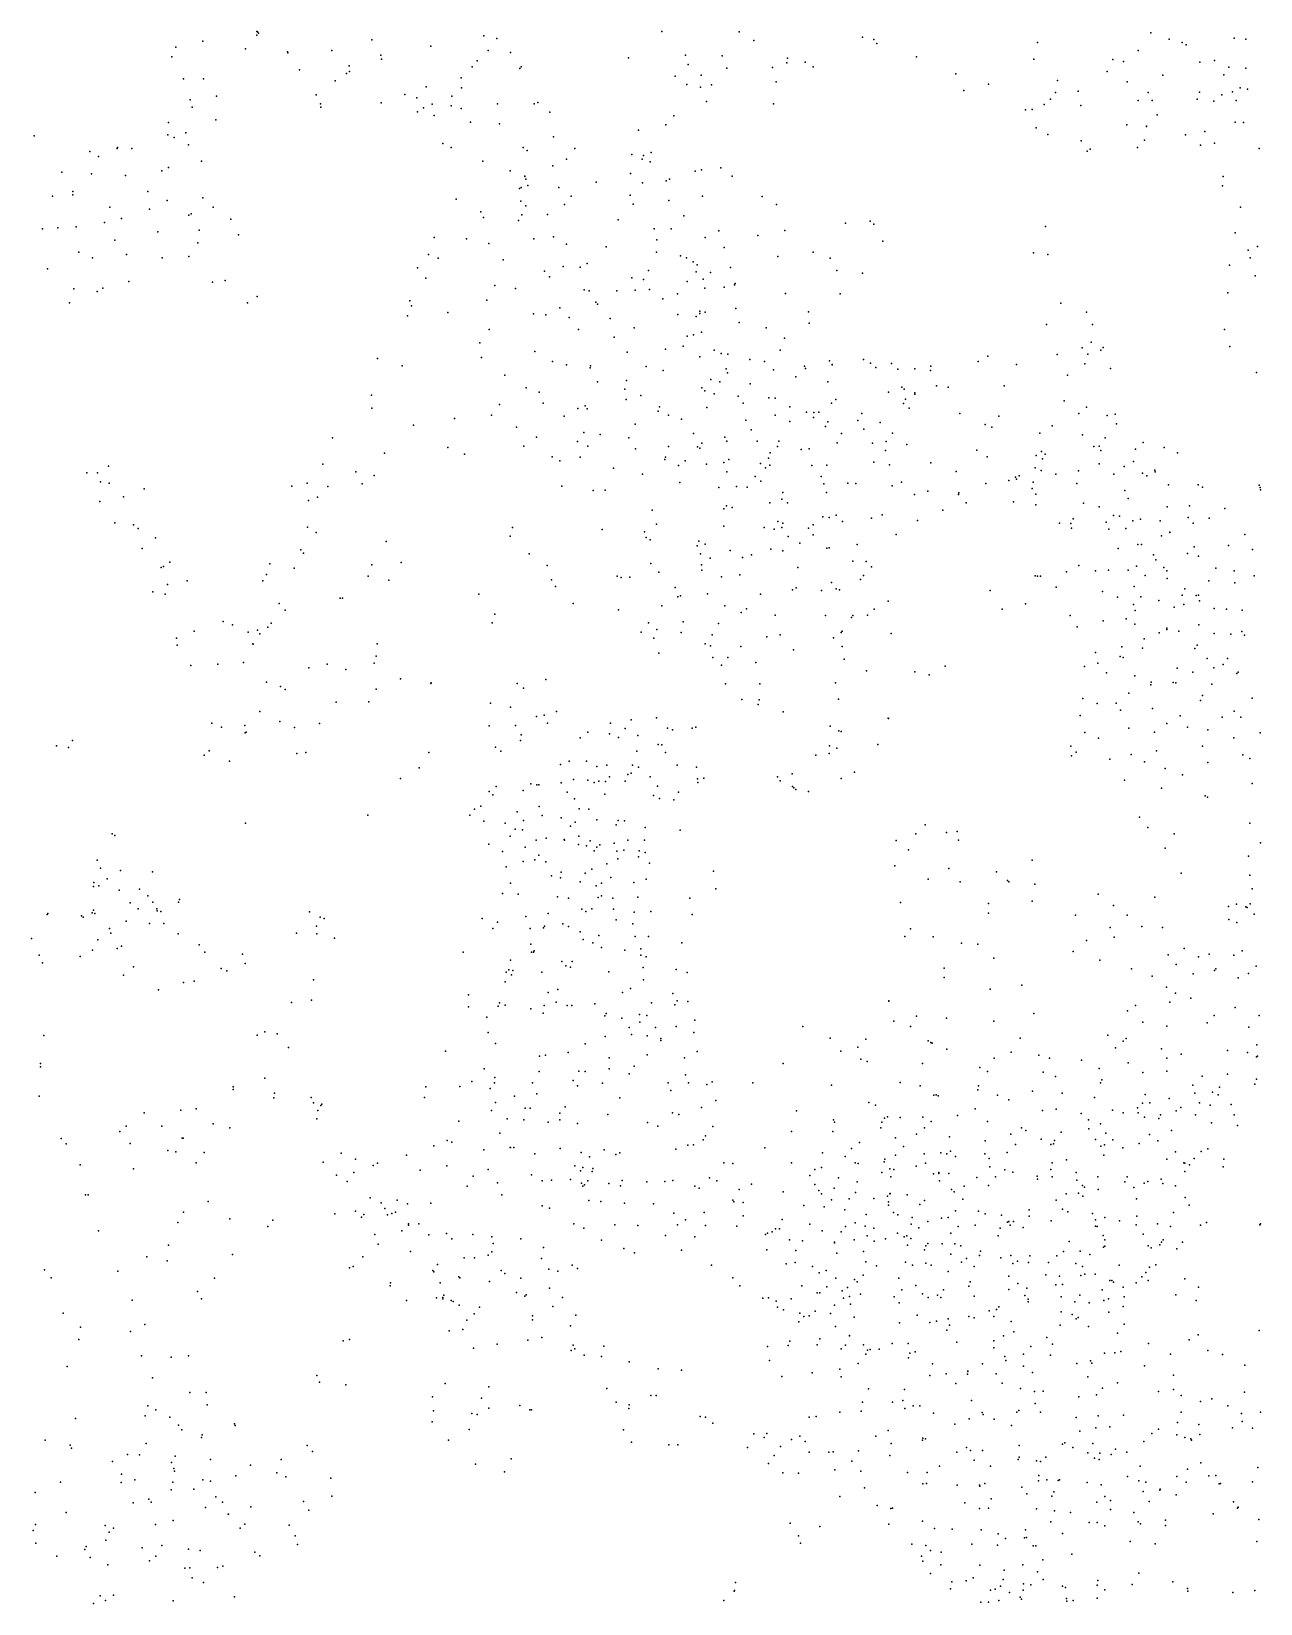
# Model space of a CAD drawing. Header units: millimetres. Extents: x -60275265 to 22802890, y -38578442 to 24337084.
# Drawn here: x -21491378 to -18736378, y -20926304 to -17403304 of the extents above; entities that cross this region are included whole.
import ezdxf

# ---------------------------------------------------------------- set-up
doc = ezdxf.new("R2010")
doc.units = ezdxf.units.MM
doc.header["$MEASUREMENT"] = 0
doc.layers.add('particles', color=7, linetype='Continuous', true_color=0x000000)

msp = doc.modelspace()

# ---------------------------------------------------------------- linework, layer by layer
at = {"layer": 'particles', "color": 93, "true_color": 0x67d435}
for p in [(-20986378, -17403304), (-20078378, -17403304), (-21167378, -17438304), (-21107378, -17425304), (-20986378, -17411304), (-20984378, -17404304), (-20982378, -17407304), (-20728378, -17422304), (-20596378, -17436304), (-20477378, -17413304), (-20448378, -17419304), (-19905378, -17404304), (-19872378, -17423304), (-19628378, -17416304), (-19603378, -17421304), (-19596378, -17430304), (-19236378, -17428304), (-19236378, -17428304), (-18982378, -17406304), (-18941378, -17420304), (-18912378, -17428304), (-18903378, -17433304), (-18795378, -17418304), (-18769378, -17420304), (-21176378, -17460304), (-21011378, -17442304), (-20917378, -17449304), (-20916378, -17451304), (-20818378, -17446304), (-20708378, -17456304), (-20706378, -17465304), (-20492378, -17469304), (-20467378, -17446304), (-20417378, -17450304), (-20153378, -17462304), (-20025378, -17456304), (-19943378, -17458304), (-19798378, -17473304), (-19796378, -17463304), (-19757378, -17472304), (-19507378, -17460304), (-19244378, -17465304), (-19067378, -17466304), (-19043378, -17470304), (-19010378, -17446304), (-18872378, -17472304), (-18839378, -17468304), (-21150378, -17509304), (-21105378, -17509304), (-20890378, -17489304), (-20785378, -17497304), (-20779378, -17480304), (-20778378, -17493304), (-20528378, -17507304), (-20503378, -17482304), (-20396378, -17486304), (-20393378, -17482304), (-20048378, -17503304), (-20019378, -17477304), (-19990378, -17501304), (-19932378, -17485304), (-19830378, -17484304), (-19739378, -17482304), (-19419378, -17498304), (-19080378, -17493304), (-18955378, -17501304), (-18818378, -17500304), (-18807378, -17483304), (-18769378, -17485304), (-20810378, -17514304), (-20654378, -17544304), (-20606378, -17527304), (-20527378, -17529304), (-20022378, -17522304), (-19991378, -17528304), (-19967378, -17523304), (-19822378, -17516304), (-19401378, -17535304), (-19346378, -17521304), (-19196378, -17540304), (-19191378, -17513304), (-19145378, -17537304), (-19035378, -17516304), (-18988378, -17540304), (-18873378, -17539304), (-18799378, -17538304), (-18782378, -17529304), (-18765378, -17532304), (-21135378, -17556304), (-21131378, -17573304), (-21076378, -17548304), (-20853378, -17545304), (-20843378, -17565304), (-20842378, -17573304), (-20707378, -17563304), (-20627378, -17552304), (-20612378, -17574304), (-20593378, -17566304), (-20550378, -17570304), (-20549378, -17548304), (-20528378, -17576304), (-20446378, -17565304), (-20364378, -17565304), (-20356378, -17562304), (-19978378, -17560304), (-19828378, -17565304), (-19263378, -17579304), (-19248378, -17578304), (-19221378, -17567304), (-19207378, -17555304), (-19139378, -17569304), (-19010378, -17558304), (-19010378, -17558304), (-18979378, -17558304), (-18878378, -17555304), (-18841378, -17559304), (-18823378, -17545304), (-18791378, -17558304), (-21184378, -17607304), (-21078378, -17601304), (-20626378, -17583304), (-20588378, -17591304), (-20507378, -17606304), (-20442378, -17610304), (-20329378, -17584304), (-20069378, -17612304), (-20051378, -17592304), (-19036378, -17612304), (-18968378, -17590304), (-18793378, -17606304), (-18774378, -17607304), (-21485378, -17637304), (-21185378, -17635304), (-21171378, -17641304), (-21145378, -17630304), (-20321378, -17639304), (-20130378, -17624304), (-19239378, -17619304), (-19213378, -17634304), (-19138378, -17648304), (-18996378, -17647304), (-18992378, -17615304), (-18992378, -17616304), (-18904378, -17635304), (-18861378, -17627304), (-21360378, -17672304), (-21341378, -17683304), (-21299378, -17665304), (-21298378, -17663304), (-21266378, -17665304), (-21139378, -17657304), (-20569378, -17654304), (-20550378, -17663304), (-20389378, -17663304), (-20380378, -17670304), (-20273378, -17665304), (-20145378, -17679304), (-20119378, -17681304), (-20102378, -17674304), (-19125378, -17671304), (-19118378, -17667304), (-19012378, -17663304), (-18871378, -17658304), (-18839378, -17653304), (-18739378, -17665304), (-21423378, -17718304), (-21199378, -17715304), (-21184378, -17708304), (-21110378, -17694304), (-20479378, -17694304), (-20418378, -17715304), (-20322378, -17704304), (-20292378, -17689304), (-20122378, -17689304), (-20104378, -17695304), (-20003378, -17716304), (-19989378, -17713304), (-19946378, -17709304), (-21356378, -17722304), (-21280378, -17726304), (-20397378, -17755304), (-20393378, -17753304), (-20385378, -17727304), (-20385378, -17728304), (-20383378, -17734304), (-20378378, -17748304), (-20309378, -17753304), (-20225378, -17741304), (-20148378, -17721304), (-20121378, -17742304), (-20068378, -17738304), (-20061378, -17734304), (-19920378, -17727304), (-18821378, -17749304), (-18820378, -17728304), (-21444378, -17772304), (-21398378, -17762304), (-21398378, -17769304), (-21230378, -17762304), (-21187378, -17782304), (-21107378, -17776304), (-20539378, -17779304), (-20394378, -17783304), (-20281378, -17772304), (-20149378, -17770304), (-20142378, -17790304), (-20062378, -17782304), (-19987378, -17772304), (-19853378, -17773304), (-21315378, -17797304), (-21289378, -17822304), (-21226378, -17801304), (-21138378, -17815304), (-21133378, -17812304), (-21084378, -17797304), (-21044378, -17824304), (-20484378, -17807304), (-20478378, -17820304), (-20392378, -17814304), (-20383378, -17794304), (-20334378, -17813304), (-20296378, -17791304), (-20176378, -17825304), (-20029378, -17816304), (-19821378, -17791304), (-18781378, -17797304), (-21466378, -17845304), (-21432378, -17843304), (-21391378, -17841304), (-21327378, -17831304), (-21208378, -17852304), (-21115378, -17848304), (-21027378, -17859304), (-20399378, -17827304), (-20095378, -17845304), (-20057378, -17845304), (-19950378, -17850304), (-19863378, -17860304), (-19802378, -17849304), (-19666378, -17833304), (-19611378, -17828304), (-19603378, -17835304), (-19218378, -17840304), (-18793378, -17854304), (-21304378, -17871304), (-21118378, -17877304), (-20588378, -17865304), (-20516378, -17868304), (-20466378, -17878304), (-20365378, -17868304), (-20321378, -17863304), (-20292378, -17880304), (-20203378, -17886304), (-20089378, -17870304), (-19981378, -17865304), (-19938378, -17887304), (-19583378, -17873304), (-18764378, -17893304), (-18743378, -17885304), (-21385378, -17898304), (-21354378, -17910304), (-21278378, -17903304), (-21198378, -17910304), (-21138378, -17907304), (-20601378, -17903304), (-20579378, -17911304), (-20434378, -17915304), (-20299378, -17930304), (-20261378, -17931304), (-20245378, -17923304), (-20090378, -17898304), (-20036378, -17906304), (-20023378, -17910304), (-20008378, -17919304), (-19999378, -17926304), (-19818378, -17907304), (-19739378, -17898304), (-19701378, -17911304), (-19245378, -17899304), (-19213378, -17903304), (-18806378, -17927304), (-18759378, -17910304), (-21455378, -17935304), (-21273378, -17963304), (-21085378, -17965304), (-21057378, -17961304), (-20626378, -17933304), (-20607378, -17956304), (-20341378, -17940304), (-20330378, -17953304), (-20145378, -17955304), (-20119378, -17959304), (-20108378, -17939304), (-20021378, -17963304), (-20001378, -17942304), (-19985378, -17958304), (-19969378, -17943304), (-19924378, -17932304), (-19686378, -17939304), (-19628378, -17945304), (-18748378, -17951304), (-21396378, -17980304), (-21344378, -17986304), (-21331378, -17978304), (-20985378, -17997304), (-20452378, -17972304), (-20406378, -17979304), (-20252378, -17982304), (-20241378, -17984304), (-20179378, -17984304), (-20138378, -17983304), (-20106378, -17981304), (-20076378, -18002304), (-20043378, -17991304), (-19982378, -17978304), (-19938378, -17976304), (-19915378, -17971304), (-19914378, -17968304), (-19801378, -17990304), (-19678378, -17991304), (-18809378, -17989304), (-21406378, -18011304), (-21007378, -18011304), (-20643378, -18007304), (-20639378, -18018304), (-20558378, -18033304), (-20470378, -18005304), (-20366378, -18036304), (-20307378, -18022304), (-20226378, -18010304), (-20222378, -18014304), (-20042378, -18037304), (-19993378, -18030304), (-19993378, -18035304), (-19981378, -18032304), (-19912378, -18024304), (-19749378, -18031304), (-19184378, -18012304), (-19126378, -18032304), (-20648378, -18040304), (-20465378, -18071304), (-20338378, -18038304), (-20286378, -18044304), (-20265378, -18071304), (-20194378, -18046304), (-20140378, -18067304), (-20001378, -18042304), (-19905378, -18055304), (-19844378, -18067304), (-19748378, -18057304), (-19216378, -18060304), (-19113378, -18060304), (-18817378, -18071304), (-20486378, -18101304), (-20185378, -18088304), (-20021378, -18086304), (-20007378, -18083304), (-19989378, -18077304), (-19803378, -18090304), (-19116378, -18099304), (-20715378, -18136304), (-20715378, -18136304), (-20482378, -18134304), (-20363378, -18120304), (-20323378, -18143304), (-20156378, -18122304), (-20070378, -18115304), (-20030378, -18108304), (-19993378, -18132304), (-19961378, -18117304), (-19945378, -18125304), (-19930378, -18126304), (-19881378, -18138304), (-19848378, -18143304), (-19813378, -18117304), (-19702378, -18141304), (-19626378, -18138304), (-19369378, -18143304), (-19347378, -18131304), (-19192378, -18127304), (-19136378, -18112304), (-19123378, -18126304), (-19094378, -18117304), (-19089378, -18111304), (-18805378, -18109304), (-20660378, -18152304), (-20430378, -18173304), (-20292378, -18150304), (-20239378, -18157304), (-20238378, -18152304), (-20113378, -18154304), (-20075378, -18163304), (-19934378, -18159304), (-19931378, -18168304), (-19828378, -18161304), (-19778378, -18177304), (-19758378, -18153304), (-19756378, -18158304), (-19696378, -18149304), (-19696378, -18150304), (-19610378, -18146304), (-19598378, -18156304), (-19563378, -18147304), (-19549378, -18160304), (-19511378, -18159304), (-19476378, -18163304), (-19475378, -18153304), (-19283378, -18149304), (-19169378, -18173304), (-19130378, -18148304), (-19072378, -18158304), (-18745378, -18167304), (-20382378, -18202304), (-20353378, -18211304), (-20222378, -18188304), (-20161378, -18205304), (-20157378, -18185304), (-19988378, -18202304), (-19982378, -18208304), (-19968378, -18183304), (-19948378, -18188304), (-19880378, -18193304), (-19706378, -18188304), (-19570378, -18211304), (-19540378, -18200304), (-19535378, -18205304), (-19511378, -18213304), (-19462378, -18197304), (-19436378, -18200304), (-19311378, -18197304), (-20729378, -18218304), (-20728378, -18247304), (-20442378, -18239304), (-20344378, -18236304), (-20266378, -18248304), (-20250378, -18242304), (-20158378, -18228304), (-20125378, -18219304), (-20083378, -18244304), (-19977378, -18246304), (-19961378, -18215304), (-19907378, -18220304), (-19896378, -18236304), (-19838378, -18224304), (-19824378, -18225304), (-19791378, -18244304), (-19698378, -18236304), (-19688378, -18228304), (-19536378, -18237304), (-19532378, -18227304), (-19532378, -18227304), (-19524378, -18247304), (-19511378, -18216304), (-19176378, -18231304), (-19126378, -18245304), (-20543378, -18270304), (-20460378, -18263304), (-20297378, -18265304), (-20245378, -18249304), (-20138378, -18283304), (-20086378, -18254304), (-20063378, -18263304), (-20034378, -18272304), (-19890378, -18274304), (-19824378, -18263304), (-19791378, -18277304), (-19754378, -18256304), (-19738378, -18268304), (-19737378, -18257304), (-19726378, -18256304), (-19706378, -18278304), (-19639378, -18275304), (-19630378, -18259304), (-19589378, -18279304), (-19410378, -18259304), (-19353378, -18284304), (-19323378, -18265304), (-19143378, -18259304), (-19080378, -18264304), (-19062378, -18261304), (-19059378, -18282304), (-20816378, -18314304), (-20635378, -18285304), (-20404378, -18290304), (-20359378, -18312304), (-20253378, -18302304), (-20216378, -18306304), (-20152378, -18314304), (-20007378, -18304304), (-19937378, -18312304), (-19878378, -18296304), (-19711378, -18288304), (-19675378, -18304304), (-19625378, -18294304), (-19561378, -18303304), (-19338378, -18290304), (-19231378, -18303304), (-19203378, -18287304), (-19135378, -18307304), (-19084378, -18314304), (-20700378, -18348304), (-20558378, -18335304), (-20520378, -18350304), (-20387378, -18332304), (-20267378, -18322304), (-20244378, -18332304), (-20137378, -18338304), (-20063378, -18333304), (-19998378, -18334304), (-19993378, -18337304), (-19993378, -18337304), (-19988378, -18326304), (-19932378, -18321304), (-19864378, -18321304), (-19835378, -18347304), (-19819378, -18333304), (-19816378, -18321304), (-19766378, -18340304), (-19748378, -18338304), (-19685378, -18325304), (-19606378, -18326304), (-19577378, -18342304), (-19575378, -18322304), (-19529378, -18329304), (-19372378, -18341304), (-19239378, -18353304), (-19227378, -18344304), (-19219378, -18350304), (-19110378, -18333304), (-19098378, -18332304), (-19094378, -18342304), (-19016378, -18339304), (-18999378, -18324304), (-18952378, -18335304), (-18922378, -18347304), (-21318378, -18377304), (-20838378, -18373304), (-20324378, -18356304), (-20307378, -18365304), (-20261378, -18357304), (-20186378, -18382304), (-20071378, -18362304), (-20070378, -18357304), (-20041378, -18376304), (-20026378, -18365304), (-19978378, -18373304), (-19939378, -18369304), (-19928378, -18362304), (-19857378, -18371304), (-19846378, -18381304), (-19839378, -18359304), (-19836378, -18375304), (-19742378, -18376304), (-19708378, -18375304), (-19603378, -18368304), (-19568378, -18374304), (-19475378, -18370304), (-19418378, -18389304), (-19349378, -18356304), (-19241378, -18381304), (-19228378, -18387304), (-19225378, -18361304), (-19144378, -18388304), (-19098378, -18372304), (-19042378, -18378304), (-19021378, -18367304), (-18973378, -18386304), (-21367378, -18392304), (-21343378, -18392304), (-21336378, -18412304), (-21317378, -18415304), (-20907378, -18422304), (-20873378, -18415304), (-20827378, -18423304), (-20764378, -18390304), (-20750378, -18417304), (-20723378, -18398304), (-20302378, -18422304), (-20121378, -18395304), (-20038378, -18414304), (-19932378, -18390304), (-19911378, -18423304), (-19887378, -18424304), (-19869378, -18400304), (-19856378, -18411304), (-19721378, -18400304), (-19715378, -18417304), (-19661378, -18415304), (-19643378, -18416304), (-19562378, -18421304), (-19541378, -18413304), (-19352378, -18416304), (-19300378, -18409304), (-19285378, -18402304), (-19283378, -18406304), (-19277378, -18399304), (-19246378, -18413304), (-19195378, -18395304), (-19148378, -18416304), (-19065378, -18395304), (-19001378, -18393304), (-18991378, -18399304), (-18972378, -18390304), (-18942378, -18419304), (-18876378, -18419304), (-18866378, -18424304), (-18739378, -18420304), (-21338378, -18456304), (-21285378, -18446304), (-21238378, -18428304), (-20870378, -18454304), (-20850378, -18447304), (-20232378, -18432304), (-20205378, -18431304), (-19950378, -18425304), (-19836378, -18459304), (-19809378, -18451304), (-19807378, -18436304), (-19796378, -18459304), (-19709378, -18436304), (-19512378, -18441304), (-19482378, -18433304), (-19413378, -18441304), (-19412378, -18437304), (-19396378, -18459304), (-19290378, -18457304), (-19248378, -18427304), (-19240378, -18440304), (-19133378, -18460304), (-19040378, -18432304), (-19033378, -18450304), (-18737378, -18425304), (-18736378, -18430304), (-20100378, -18476304), (-19939378, -18473304), (-19933378, -18466304), (-19920378, -18470304), (-19717378, -18491304), (-19703378, -18492304), (-19687378, -18487304), (-19608378, -18494304), (-19584378, -18486304), (-19448378, -18476304), (-19240378, -18464304), (-19156378, -18495304), (-19098378, -18468304), (-19066378, -18488304), (-19052378, -18489304), (-18945378, -18468304), (-18898378, -18492304), (-18895378, -18466304), (-18851378, -18494304), (-18816378, -18472304), (-21304378, -18504304), (-21262378, -18509304), (-21252378, -18517304), (-20872378, -18514304), (-20853378, -18526304), (-20413378, -18515304), (-20212378, -18519304), (-20117378, -18524304), (-20090378, -18507304), (-19939378, -18512304), (-19849378, -18515304), (-19826378, -18518304), (-19818378, -18501304), (-19809378, -18515304), (-19807378, -18505304), (-19749378, -18516304), (-19739378, -18509304), (-19673378, -18501304), (-19553378, -18530304), (-19505378, -18499304), (-19187378, -18505304), (-19161378, -18506304), (-19160378, -18516304), (-19082378, -18503304), (-19076378, -18518304), (-19038378, -18517304), (-19022378, -18500304), (-19005378, -18496304), (-18961378, -18500304), (-18939378, -18525304), (-18939378, -18526304), (-18887378, -18505304), (-18771378, -18530304), (-21243378, -18562304), (-21213378, -18538304), (-20887378, -18565304), (-20696378, -18546304), (-20418378, -18534304), (-20113378, -18537304), (-20104378, -18542304), (-19999378, -18556304), (-19995378, -18545304), (-19981378, -18552304), (-19834378, -18563304), (-19795378, -18535304), (-19769378, -18550304), (-19739378, -18531304), (-19708378, -18561304), (-19703378, -18560304), (-19640378, -18553304), (-19055378, -18562304), (-19011378, -18553304), (-19003378, -18553304), (-18958378, -18533304), (-18885378, -18558304), (-18808378, -18555304), (-18754378, -18564304), (-21181378, -18592304), (-20957378, -18596304), (-20881378, -18572304), (-20728378, -18598304), (-20662378, -18593304), (-20375378, -18574304), (-20335378, -18600304), (-20103378, -18595304), (-19991378, -18574304), (-19989378, -18598304), (-19970378, -18583304), (-19925378, -18566304), (-19897378, -18582304), (-19877378, -18576304), (-19807378, -18567304), (-19650378, -18590304), (-19620378, -18591304), (-19143378, -18600304), (-19014378, -18601304), (-18976378, -18576304), (-18971378, -18587304), (-18900378, -18573304), (-18875378, -18579304), (-21200378, -18604304), (-21195378, -18602304), (-21142378, -18634304), (-20972378, -18634304), (-20964378, -18620304), (-20902378, -18606304), (-20736378, -18624304), (-20690378, -18633304), (-20325378, -18632304), (-20178378, -18624304), (-20169378, -18627304), (-20150378, -18626304), (-20085378, -18615304), (-19988378, -18610304), (-19944378, -18625304), (-19903378, -18621304), (-19773378, -18604304), (-19633378, -18631304), (-19626378, -18622304), (-19608378, -18603304), (-19241378, -18623304), (-19236378, -18624304), (-19229378, -18624304), (-19171378, -18614304), (-19106378, -18612304), (-19077378, -18610304), (-19033378, -18610304), (-18995378, -18622304), (-18953378, -18604304), (-18946378, -18612304), (-18945378, -18629304), (-18852378, -18634304), (-18836378, -18606304), (-18795378, -18612304), (-18750378, -18623304), (-21219378, -18659304), (-21191378, -18664304), (-21186378, -18642304), (-20488378, -18664304), (-20316378, -18647304), (-20048378, -18649304), (-20042378, -18670304), (-20036378, -18668304), (-19976378, -18663304), (-19857378, -18664304), (-19785378, -18654304), (-19777378, -18650304), (-19720378, -18656304), (-19698378, -18638304), (-19687378, -18652304), (-19680378, -18654304), (-19342378, -18656304), (-19194378, -18648304), (-19090378, -18658304), (-19057378, -18671304), (-19019378, -18647304), (-19004378, -18670304), (-18912378, -18666304), (-18906378, -18652304), (-18880378, -18667304), (-18875378, -18666304), (-18794378, -18639304), (-20936378, -18685304), (-20922378, -18700304), (-20799378, -18673304), (-20794378, -18673304), (-20277378, -18685304), (-20175378, -18699304), (-20078378, -18690304), (-19937378, -18690304), (-19900378, -18705304), (-19888378, -18697304), (-19602378, -18698304), (-19571378, -18680304), (-19315378, -18698304), (-19263378, -18686304), (-19021378, -18687304), (-19017378, -18701304), (-18964378, -18678304), (-18930378, -18693304), (-18908378, -18687304), (-18873378, -18679304), (-18840378, -18696304), (-18812378, -18698304), (-18777378, -18700304), (-21061378, -18725304), (-21040378, -18733304), (-20961378, -18738304), (-20954378, -18729304), (-20458378, -18728304), (-20452378, -18709304), (-20108378, -18728304), (-20030378, -18726304), (-19951378, -18730304), (-19824378, -18711304), (-19711378, -18712304), (-19653378, -18716304), (-19650378, -18712304), (-19617378, -18711304), (-19163378, -18712304), (-19147378, -18737304), (-19089378, -18724304), (-19037378, -18719304), (-19018378, -18731304), (-18946378, -18740304), (-18874378, -18733304), (-21166378, -18763304), (-21126378, -18747304), (-21005378, -18749304), (-20995378, -18775304), (-20994378, -18776304), (-20984378, -18745304), (-20979378, -18753304), (-20716378, -18775304), (-20124378, -18749304), (-20096378, -18763304), (-20089378, -18743304), (-20035378, -18750304), (-19981378, -18775304), (-19965378, -18755304), (-19843378, -18760304), (-19813378, -18755304), (-19693378, -18762304), (-19676378, -18750304), (-19674378, -18747304), (-19564378, -18752304), (-18997378, -18764304), (-18963378, -18751304), (-18946378, -18743304), (-18919378, -18747304), (-18840378, -18752304), (-18803378, -18754304), (-18778378, -18748304), (-18772378, -18756304), (-21164378, -18778304), (-20718378, -18803304), (-20085378, -18796304), (-19969378, -18780304), (-19964378, -18806304), (-19930378, -18806304), (-19901378, -18781304), (-19783378, -18789304), (-19674378, -18781304), (-19669378, -18810304), (-19106378, -18795304), (-19051378, -18804304), (-19047378, -18782304), (-19044378, -18806304), (-19001378, -18785304), (-18883378, -18786304), (-18878378, -18778304), (-18856378, -18808304), (-18810378, -18808304), (-21134378, -18824304), (-21073378, -18821304), (-21016378, -18817304), (-20869378, -18829304), (-20828378, -18821304), (-20786378, -18833304), (-20723378, -18819304), (-19944378, -18823304), (-19867378, -18817304), (-19619378, -18836304), (-19511378, -18838304), (-19479378, -18845304), (-19443378, -18825304), (-19131378, -18826304), (-19101378, -18819304), (-19081378, -18840304), (-19018378, -18847304), (-18923378, -18830304), (-18888378, -18839304), (-18841378, -18829304), (-18820378, -18822304), (-18789378, -18842304), (-18786378, -18839304), (-20964378, -18861304), (-20933378, -18871304), (-20922378, -18878304), (-20718378, -18877304), (-20664378, -18854304), (-20596378, -18864304), (-20595378, -18863304), (-20402378, -18864304), (-20388378, -18875304), (-20338378, -18855304), (-19935378, -18865304), (-19858378, -18865304), (-19689378, -18863304), (-18982378, -18867304), (-18981378, -18861304), (-18932378, -18862304), (-18926378, -18863304), (-18845378, -18866304), (-20808378, -18906304), (-20735378, -18905304), (-20462378, -18908304), (-20417378, -18917304), (-19899378, -18900304), (-19862378, -18911304), (-19860378, -18901304), (-19682378, -18899304), (-19134378, -18898304), (-19102378, -18909304), (-19060378, -18908304), (-19031378, -18886304), (-18871378, -18902304), (-18866378, -18891304), (-18755378, -18897304), (-21087378, -18953304), (-20979378, -18927304), (-20934378, -18949304), (-20359378, -18938304), (-20342378, -18935304), (-20334378, -18953304), (-20314378, -18927304), (-20193378, -18953304), (-20147378, -18946304), (-20090378, -18941304), (-19806378, -18928304), (-19571378, -18942304), (-19570378, -18943304), (-19140378, -18936304), (-19050378, -18924304), (-18978378, -18920304), (-18916378, -18937304), (-18822378, -18940304), (-18795378, -18926304), (-18780378, -18940304), (-21065378, -18962304), (-21013378, -18958304), (-21012378, -18975304), (-21010378, -18973304), (-20901378, -18963304), (-20845378, -18954304), (-20465378, -18959304), (-20406378, -18958304), (-20393378, -18979304), (-20261378, -18986304), (-20244378, -18973304), (-20195378, -18977304), (-20175378, -18985304), (-20160378, -18965304), (-20132378, -18981304), (-20065378, -18964304), (-20065378, -18964304), (-20054378, -18968304), (-20010378, -18964304), (-20002378, -18962304), (-19701378, -18960304), (-19681378, -18970304), (-19676378, -18972304), (-19130378, -18974304), (-19099378, -18987304), (-19031378, -18964304), (-18974378, -18973304), (-18946378, -18954304), (-18900378, -18962304), (-18854378, -18968304), (-18796378, -18986304), (-18737378, -18975304), (-21435378, -19004304), (-21408378, -19008304), (-21399378, -18992304), (-21093378, -19015304), (-20896378, -19021304), (-20876378, -19019304), (-20600378, -19019304), (-20451378, -19007304), (-20439378, -19016304), (-20395378, -18992304), (-20134378, -19016304), (-20086378, -19001304), (-20078378, -19002304), (-20070378, -19019304), (-19703378, -19021304), (-19702378, -19004304), (-19686378, -19009304), (-19594378, -19001304), (-19161378, -19005304), (-19149378, -19018304), (-19026378, -19023304), (-18969378, -19015304), (-18866378, -19005304), (-21104378, -19025304), (-21047378, -19038304), (-20622378, -19053304), (-20305378, -19046304), (-20286378, -19038304), (-20247378, -19038304), (-20224378, -19050304), (-20201378, -19047304), (-20144378, -19047304), (-20130378, -19052304), (-20044378, -19047304), (-20000378, -19052304), (-19733378, -19025304), (-19160378, -19026304), (-19074378, -19034304), (-18996378, -19040304), (-18950378, -19055304), (-18854378, -19041304), (-18776378, -19024304), (-18760378, -19032304), (-20664378, -19077304), (-20372378, -19089304), (-20358378, -19091304), (-20354378, -19091304), (-20304378, -19087304), (-20276378, -19079304), (-20244378, -19081304), (-20230378, -19086304), (-20219378, -19083304), (-20204378, -19084304), (-20195378, -19073304), (-20160378, -19083304), (-20154378, -19068304), (-20147378, -19065304), (-20104378, -19073304), (-20088378, -19094304), (-19998378, -19078304), (-19997378, -19086304), (-19984378, -19076304), (-19819378, -19073304), (-19813378, -19082304), (-19786378, -19067304), (-19676378, -19077304), (-19646378, -19063304), (-19041378, -19081304), (-18911378, -19069304), (-18755378, -19088304), (-20465378, -19106304), (-20457378, -19114304), (-20449378, -19095304), (-20389378, -19104304), (-20290378, -19108304), (-20274378, -19123304), (-20206378, -19112304), (-20097378, -19115304), (-20083378, -19122304), (-20051378, -19125304), (-20041378, -19108304), (-19785378, -19095304), (-19782378, -19098304), (-19778378, -19102304), (-19749378, -19106304), (-18958378, -19099304), (-18860378, -19116304), (-18855378, -19119304), (-20737378, -19159304), (-20737378, -19159304), (-20508378, -19159304), (-20498378, -19146304), (-20484378, -19139304), (-20402378, -19152304), (-20353378, -19140304), (-20346378, -19160304), (-20263378, -19145304), (-20242378, -19146304), (-19007378, -19164304), (-21011378, -19177304), (-21011378, -19177304), (-20477378, -19173304), (-20429378, -19177304), (-20407378, -19191304), (-20390378, -19192304), (-20388378, -19171304), (-20304378, -19165304), (-20283378, -19184304), (-20272378, -19175304), (-20224378, -19170304), (-20180378, -19181304), (-20176378, -19171304), (-20162378, -19172304), (-20115378, -19187304), (-20037378, -19193304), (-19488378, -19181304), (-19440378, -19198304), (-19416378, -19196304), (-18989378, -19187304), (-18760378, -19177304), (-21310378, -19201304), (-21304378, -19205304), (-20466378, -19224304), (-20418378, -19206304), (-20384378, -19231304), (-20360378, -19215304), (-20337378, -19211304), (-20297378, -19214304), (-20296378, -19215304), (-20265378, -19225304), (-20264378, -19206304), (-20247378, -19228304), (-20239378, -19217304), (-20224378, -19231304), (-20217378, -19226304), (-20185378, -19222304), (-20154378, -19215304), (-20117378, -19215304), (-19553378, -19216304), (-19509378, -19201304), (-19413378, -19215304), (-18950378, -19233304), (-18930378, -19201304), (-18736378, -19221304), (-21344378, -19260304), (-20435378, -19241304), (-20389378, -19263304), (-20363378, -19259304), (-20354378, -19249304), (-20338378, -19264304), (-20230378, -19239304), (-20201378, -19268304), (-20179378, -19240304), (-20177378, -19257304), (-20163378, -19238304), (-20130378, -19253304), (-20129378, -19239304), (-20115378, -19243304), (-20106378, -19267304), (-19525378, -19237304), (-19248378, -19260304), (-18763378, -19251304), (-21336378, -19278304), (-21321378, -19302304), (-21291378, -19283304), (-21220378, -19286304), (-20427378, -19275304), (-20325378, -19295304), (-20305378, -19300304), (-20304378, -19287304), (-20250378, -19289304), (-20235378, -19280304), (-20192378, -19299304), (-20113378, -19303304), (-19962378, -19285304), (-19556378, -19273304), (-19481378, -19303304), (-19435378, -19279304), (-19328378, -19286304), (-18914378, -19289304), (-18760378, -19294304), (-21352378, -19319304), (-21351378, -19310304), (-21340378, -19318304), (-21294378, -19327304), (-21249378, -19325304), (-21230378, -19340304), (-20435378, -19335304), (-20417378, -19312304), (-20400378, -19336304), (-20261378, -19309304), (-20225378, -19318304), (-20213378, -19312304), (-20213378, -19340304), (-20141378, -19310304), (-19957378, -19324304), (-19409378, -19309304), (-19303378, -19306304), (-19300378, -19309304), (-19242378, -19314304), (-19100378, -19336304), (-18755378, -19324304), (-21352378, -19372304), (-21270378, -19356304), (-21252378, -19369304), (-21219378, -19354304), (-21210378, -19369304), (-21209378, -19374304), (-21201378, -19375304), (-21161378, -19354304), (-21159378, -19348304), (-20868378, -19376304), (-20312378, -19342304), (-20287378, -19345304), (-20257378, -19370304), (-20248378, -19375304), (-20235378, -19369304), (-20221378, -19344304), (-20188378, -19345304), (-20186378, -19370304), (-20132378, -19343304), (-20103378, -19375304), (-20015378, -19345304), (-19543378, -19355304), (-19346378, -19357304), (-19248378, -19352304), (-19066378, -19362304), (-18973378, -19343304), (-18808378, -19364304), (-18790378, -19359304), (-18769378, -19365304), (-18766378, -19366304), (-18759378, -19358304), (-21456378, -19382304), (-21454378, -19380304), (-21379378, -19385304), (-21375378, -19388304), (-21355378, -19378304), (-21349378, -19380304), (-21279378, -19397304), (-21226378, -19402304), (-21194378, -19402304), (-20852378, -19408304), (-20844378, -19388304), (-20835378, -19391304), (-20481378, -19391304), (-20446378, -19399304), (-20383378, -19386304), (-20341378, -19408304), (-20333378, -19380304), (-20300378, -19403304), (-20287378, -19409304), (-20180378, -19394304), (-20143378, -19403304), (-20140378, -19377304), (-20010378, -19382304), (-19346378, -19379304), (-19151378, -19383304), (-19073378, -19411304), (-19035378, -19383304), (-19002378, -19409304), (-18956378, -19411304), (-18807378, -19393304), (-18789378, -19400304), (-18750378, -19381304), (-21491378, -19436304), (-21342378, -19439304), (-21316378, -19413304), (-21313378, -19424304), (-21162378, -19425304), (-20897378, -19424304), (-20851378, -19425304), (-20812378, -19435304), (-20457378, -19413304), (-20373378, -19413304), (-20343378, -19412304), (-20261378, -19421304), (-20254378, -19438304), (-20233378, -19445304), (-20219378, -19429304), (-20138378, -19431304), (-20108378, -19431304), (-20033378, -19445304), (-19533378, -19431304), (-19521378, -19414304), (-19470378, -19432304), (-19406378, -19446304), (-19126378, -19440304), (-19064378, -19433304), (-21474378, -19473304), (-21382378, -19476304), (-21354378, -19462304), (-21299378, -19458304), (-21289378, -19453304), (-21115378, -19450304), (-21102378, -19466304), (-21018378, -19471304), (-20523378, -19466304), (-20372378, -19448304), (-20370378, -19466304), (-20366378, -19466304), (-20364378, -19463304), (-20213378, -19456304), (-20161378, -19462304), (-20125378, -19459304), (-20125378, -19473304), (-20113378, -19477304), (-19370378, -19448304), (-19334378, -19480304), (-19156378, -19465304), (-18943378, -19472304), (-18907378, -19458304), (-18875378, -19477304), (-18851378, -19471304), (-18796378, -19473304), (-18777378, -19463304), (-21466378, -19490304), (-21262378, -19499304), (-21066378, -19503304), (-21053378, -19508304), (-21012378, -19492304), (-20427378, -19511304), (-20421378, -19506304), (-20417378, -19484304), (-20415378, -19517304), (-20412378, -19507304), (-20347378, -19511304), (-20302378, -19487304), (-20293378, -19497304), (-20283378, -19500304), (-20279378, -19487304), (-20197378, -19510304), (-20120378, -19501304), (-20046378, -19505304), (-20021378, -19512304), (-19445378, -19502304), (-19096378, -19484304), (-19025378, -19504304), (-18925378, -19494304), (-18887378, -19515304), (-18839378, -19507304), (-18836378, -19504304), (-18763378, -19514304), (-18746378, -19498304), (-21285378, -19518304), (-21206378, -19551304), (-21150378, -19534304), (-21126378, -19531304), (-20859378, -19528304), (-20429378, -19533304), (-20311378, -19550304), (-20148378, -19548304), (-20119378, -19528304), (-19445378, -19523304), (-19342378, -19549304), (-19271378, -19540304), (-18979378, -19520304), (-18947378, -19545304), (-18786378, -19524304), (-20908378, -19579304), (-20863378, -19574304), (-20511378, -19562304), (-20445378, -19587304), (-20442378, -19580304), (-20429378, -19585304), (-20342378, -19586304), (-20333378, -19557304), (-20315378, -19578304), (-20290378, -19586304), (-20280378, -19586304), (-20228378, -19582304), (-20166378, -19557304), (-20101378, -19580304), (-20053378, -19559304), (-20049378, -19584304), (-20044378, -19575304), (-20020378, -19577304), (-19569378, -19575304), (-19569378, -19576304), (-19016378, -19586304), (-18939378, -19578304), (-18927378, -19558304), (-18892378, -19569304), (-20511378, -19589304), (-20470378, -19612304), (-20372378, -19593304), (-20344378, -19603304), (-20206378, -19609304), (-20203378, -19604304), (-20168378, -19614304), (-20128378, -19606304), (-20112378, -19608304), (-20004378, -19619304), (-19558378, -19621304), (-19507378, -19610304), (-19440378, -19614304), (-19334378, -19621304), (-19244378, -19604304), (-19034378, -19598304), (-18840378, -19608304), (-18793378, -19590304), (-18739378, -19608304), (-21463378, -19653304), (-20985378, -19652304), (-20968378, -19645304), (-20940378, -19649304), (-20467378, -19646304), (-20205378, -19655304), (-20151378, -19635304), (-20146378, -19651304), (-20127378, -19623304), (-20111378, -19654304), (-20092378, -19635304), (-20046378, -19633304), (-20006378, -19646304), (-19762378, -19633304), (-19521378, -19633304), (-19078378, -19652304), (-19000378, -19623304), (-18946378, -19632304), (-18856378, -19625304), (-18762378, -19634304), (-20915378, -19680304), (-20563378, -19688304), (-20451378, -19671304), (-20288378, -19691304), (-20250378, -19672304), (-20080378, -19660304), (-20080378, -19664304), (-19999378, -19689304), (-19701378, -19659304), (-19677378, -19688304), (-19639378, -19679304), (-19621378, -19661304), (-19481378, -19665304), (-19475378, -19669304), (-19472378, -19670304), (-19439378, -19684304), (-19295378, -19690304), (-19275378, -19659304), (-19061378, -19681304), (-19044378, -19666304), (-19037378, -19660304), (-18958378, -19683304), (-18810378, -19687304), (-18765378, -19691304), (-18744378, -19674304), (-21471378, -19716304), (-21471378, -19723304), (-20476378, -19728304), (-20352378, -19699304), (-20339378, -19697304), (-20196378, -19703304), (-20196378, -19728304), (-20140378, -19722304), (-20111378, -19696304), (-20027378, -19703304), (-19806378, -19716304), (-19632378, -19706304), (-19618378, -19711304), (-19494378, -19716304), (-19365378, -19725304), (-19333378, -19704304), (-19233378, -19697304), (-19209378, -19704304), (-19137378, -19708304), (-19098378, -19727304), (-19033378, -19714304), (-18946378, -19704304), (-18914378, -19695304), (-18745378, -19701304), (-18743378, -19699304), (-20968378, -19749304), (-20504378, -19756304), (-20453378, -19759304), (-20452378, -19747304), (-20368378, -19759304), (-20353378, -19734304), (-20277378, -19754304), (-20264378, -19733304), (-20250378, -19734304), (-20211378, -19760304), (-20151378, -19739304), (-20064378, -19759304), (-20025378, -19741304), (-20018378, -19759304), (-19977378, -19763304), (-19965378, -19757304), (-19874378, -19759304), (-19544378, -19758304), (-19348378, -19734304), (-19223378, -19735304), (-19196378, -19745304), (-19095378, -19759304), (-19092378, -19752304), (-19000378, -19736304), (-18946378, -19733304), (-18867378, -19744304), (-18810378, -19740304), (-18749378, -19762304), (-18745378, -19751304), (-21474378, -19789304), (-21039378, -19768304), (-21039378, -19774304), (-20948378, -19793304), (-20946378, -19782304), (-20864378, -19792304), (-20610378, -19792304), (-20607378, -19768304), (-20531378, -19767304), (-20463378, -19772304), (-20408378, -19789304), (-20358378, -19784304), (-20267378, -19766304), (-20172378, -19793304), (-20058378, -19776304), (-19698378, -19764304), (-19499378, -19766304), (-19468378, -19787304), (-19463378, -19786304), (-19459378, -19788304), (-19370378, -19775304), (-19368378, -19766304), (-19326378, -19787304), (-19300378, -19797304), (-19247378, -19778304), (-19181378, -19782304), (-19108378, -19792304), (-18995378, -19785304), (-18941378, -19794304), (-18888378, -19764304), (-18883378, -19782304), (-18844378, -19780304), (-18831378, -19786304), (-18828378, -19769304), (-21238378, -19826304), (-21156378, -19820304), (-21122378, -19817304), (-20859378, -19804304), (-20849378, -19821304), (-20842378, -19810304), (-20840378, -19807304), (-20460378, -19821304), (-20451378, -19803304), (-20384378, -19816304), (-20373378, -19816304), (-20307378, -19827304), (-20295378, -19813304), (-20199378, -19830304), (-20054378, -19826304), (-20040378, -19830304), (-19989378, -19814304), (-19957378, -19799304), (-19776378, -19822304), (-19614378, -19803304), (-19599378, -19809304), (-19415378, -19832304), (-19376378, -19817304), (-19225378, -19821304), (-19194378, -19818304), (-19138378, -19828304), (-19068378, -19820304), (-19044378, -19826304), (-19012378, -19815304), (-19010378, -19826304), (-19001378, -19805304), (-18984378, -19804304), (-18960378, -19831304), (-18925378, -19822304), (-18915378, -19814304), (-18882378, -19831304), (-18873378, -19804304), (-18849378, -19809304), (-18802378, -19808304), (-18795378, -19831304), (-21293378, -19868304), (-21279378, -19856304), (-21199378, -19856304), (-21084378, -19851304), (-21046378, -19860304), (-20851378, -19840304), (-20533378, -19845304), (-20425378, -19840304), (-20387378, -19842304), (-20333378, -19847304), (-20307378, -19842304), (-20267378, -19850304), (-20110378, -19848304), (-20087378, -19856304), (-19964378, -19857304), (-19787378, -19868304), (-19695378, -19868304), (-19693378, -19842304), (-19691378, -19847304), (-19587378, -19860304), (-19585378, -19847304), (-19579378, -19838304), (-19572378, -19835304), (-19544378, -19837304), (-19493378, -19836304), (-19489378, -19860304), (-19474378, -19846304), (-19348378, -19846304), (-19272378, -19860304), (-19262378, -19866304), (-19122378, -19842304), (-19121378, -19862304), (-19095378, -19851304), (-18996378, -19836304), (-18964378, -19839304), (-18936378, -19866304), (-18846378, -19849304), (-18788378, -19855304), (-21424378, -19884304), (-21413378, -19896304), (-21270378, -19895304), (-21153378, -19883304), (-21151378, -19883304), (-20589378, -19900304), (-20559378, -19888304), (-20549378, -19892304), (-20441378, -19872304), (-20418378, -19904304), (-20417378, -19904304), (-20410378, -19904304), (-20020378, -19899304), (-20007378, -19898304), (-19985378, -19887304), (-19980378, -19878304), (-19635378, -19893304), (-19554378, -19882304), (-19536378, -19902304), (-19507378, -19874304), (-19433378, -19880304), (-19353378, -19889304), (-19296378, -19874304), (-19285378, -19897304), (-19228378, -19885304), (-19206378, -19897304), (-19200378, -19896304), (-19198378, -19888304), (-19183378, -19870304), (-19106378, -19886304), (-19094378, -19901304), (-19086378, -19898304), (-19083378, -19872304), (-19067378, -19887304), (-19008378, -19895304), (-18985378, -19875304), (-18966378, -19889304), (-21185378, -19911304), (-21167378, -19914304), (-21122378, -19938304), (-21104378, -19915304), (-20837378, -19937304), (-20797378, -19917304), (-20765378, -19930304), (-20715378, -19939304), (-20650378, -19921304), (-20477378, -19909304), (-20363378, -19918304), (-20306378, -19906304), (-20259378, -19915304), (-20240378, -19925304), (-20207378, -19909304), (-20181378, -19920304), (-20172378, -19916304), (-20047378, -19908304), (-19939378, -19938304), (-19847378, -19905304), (-19787378, -19938304), (-19718378, -19916304), (-19667378, -19924304), (-19653378, -19906304), (-19645378, -19938304), (-19580378, -19936304), (-19578378, -19930304), (-19554378, -19921304), (-19490378, -19918304), (-19487378, -19939304), (-19453378, -19916304), (-19439378, -19918304), (-19431378, -19912304), (-19420378, -19924304), (-19354378, -19918304), (-19344378, -19929304), (-19304378, -19915304), (-19203378, -19938304), (-19171378, -19932304), (-19087378, -19921304), (-19045378, -19905304), (-18946378, -19930304), (-18927378, -19914304), (-18908378, -19938304), (-18906378, -19939304), (-18885378, -19929304), (-18869378, -19913304), (-18854378, -19907304), (-18818378, -19930304), (-21382378, -19943304), (-21262378, -19952304), (-20807378, -19966304), (-20768378, -19960304), (-20725378, -19944304), (-20620378, -19955304), (-20560378, -19945304), (-20501378, -19968304), (-20467378, -19953304), (-20370378, -19965304), (-20273378, -19945304), (-20260378, -19956304), (-20255378, -19949304), (-20234378, -19958304), (-20233378, -19951304), (-19971378, -19972304), (-19919378, -19940304), (-19746378, -19967304), (-19735378, -19953304), (-19720378, -19949304), (-19682378, -19972304), (-19638378, -19940304), (-19585378, -19960304), (-19567378, -19952304), (-19565378, -19970304), (-19558378, -19953304), (-19508378, -19946304), (-19469378, -19963304), (-19457378, -19960304), (-19457378, -19962304), (-19435378, -19962304), (-19372378, -19971304), (-19343378, -19947304), (-19330378, -19970304), (-19309378, -19954304), (-19291378, -19959304), (-19237378, -19968304), (-19236378, -19975304), (-19206378, -19953304), (-19203378, -19970304), (-19149378, -19960304), (-19101378, -19970304), (-19035378, -19970304), (-18959378, -19975304), (-18906378, -19958304), (-18895378, -19943304), (-18820378, -19947304), (-21370378, -20010304), (-21364378, -20010304), (-20783378, -19980304), (-20514378, -19991304), (-20446378, -19983304), (-20437378, -20010304), (-20346378, -19979304), (-20325378, -19977304), (-20283378, -19976304), (-20258378, -19984304), (-20255378, -19991304), (-20251378, -19988304), (-20244378, -19979304), (-20197378, -19985304), (-20171378, -19990304), (-20167378, -19978304), (-20112378, -19981304), (-20071378, -19980304), (-20053378, -19978304), (-20004378, -19991304), (-19994378, -19995304), (-19955378, -19979304), (-19905378, -19998304), (-19877378, -19986304), (-19806378, -20003304), (-19735378, -19987304), (-19726378, -20000304), (-19720378, -20008304), (-19692378, -19995304), (-19644378, -20005304), (-19640378, -19981304), (-19567378, -20008304), (-19566378, -20007304), (-19528378, -20010304), (-19456378, -19979304), (-19429378, -19998304), (-19423378, -20003304), (-19400378, -19991304), (-19346378, -19989304), (-19172378, -20008304), (-19148378, -19977304), (-19144378, -20006304), (-19135378, -19989304), (-19131378, -19993304), (-19100378, -19998304), (-19040378, -19981304), (-19020378, -19994304), (-18997378, -19984304), (-18989378, -19980304), (-18955378, -19985304), (-18927378, -19990304), (-21095378, -20025304), (-20732378, -20017304), (-20707378, -20028304), (-20699378, -20041304), (-20671378, -20022304), (-20648378, -20030304), (-20596378, -20029304), (-20346378, -20035304), (-20330378, -20040304), (-20242378, -20023304), (-20215378, -20025304), (-20162378, -20029304), (-20097378, -20030304), (-19919378, -20022304), (-19917378, -20026304), (-19896378, -20027304), (-19760378, -20034304), (-19714378, -20037304), (-19698378, -20021304), (-19668378, -20044304), (-19658378, -20019304), (-19603378, -20018304), (-19572378, -20013304), (-19570378, -20026304), (-19570378, -20033304), (-19500378, -20032304), (-19489378, -20023304), (-19403378, -20020304), (-19255378, -20044304), (-19194378, -20022304), (-19180378, -20042304), (-19134378, -20013304), (-19014378, -20019304), (-18905378, -20016304), (-18896378, -20033304), (-21163378, -20072304), (-21150378, -20049304), (-21046378, -20064304), (-20950378, -20067304), (-20811378, -20053304), (-20765378, -20047304), (-20751378, -20060304), (-20746378, -20054304), (-20693378, -20055304), (-20683378, -20052304), (-20675378, -20049304), (-20646378, -20075304), (-20646378, -20078304), (-20623378, -20075304), (-20275378, -20075304), (-20183378, -20077304), (-20132378, -20079304), (-20051378, -20051304), (-20043378, -20077304), (-20025378, -20066304), (-19983378, -20050304), (-19980378, -20079304), (-19910378, -20080304), (-19896378, -20057304), (-19808378, -20065304), (-19746378, -20076304), (-19645378, -20073304), (-19622378, -20080304), (-19620378, -20054304), (-19559378, -20050304), (-19549378, -20055304), (-19519378, -20076304), (-19517378, -20061304), (-19482378, -20070304), (-19451378, -20062304), (-19436378, -20061304), (-19420378, -20046304), (-19376378, -20078304), (-19368378, -20047304), (-19353378, -20053304), (-19317378, -20056304), (-19303378, -20071304), (-19300378, -20070304), (-19297378, -20078304), (-19290378, -20070304), (-19255378, -20058304), (-19205378, -20068304), (-19168378, -20048304), (-19113378, -20052304), (-19106378, -20066304), (-19106378, -20080304), (-19085378, -20061304), (-19052378, -20068304), (-19015378, -20077304), (-19013378, -20058304), (-18967378, -20075304), (-18931378, -20050304), (-18871378, -20078304), (-18857378, -20072304), (-18738378, -20077304), (-18736378, -20075304), (-21341378, -20091304), (-20961378, -20081304), (-20721378, -20099304), (-20661378, -20091304), (-20600378, -20100304), (-20561378, -20097304), (-20549378, -20109304), (-20502378, -20099304), (-20459378, -20104304), (-20394378, -20109304), (-20253378, -20085304), (-20213378, -20112304), (-20070378, -20101304), (-20004378, -20104304), (-19846378, -20099304), (-19841378, -20096304), (-19831378, -20093304), (-19823378, -20086304), (-19814378, -20086304), (-19792378, -20111304), (-19763378, -20113304), (-19719378, -20091304), (-19691378, -20116304), (-19676378, -20093304), (-19666378, -20081304), (-19647378, -20111304), (-19618378, -20102304), (-19603378, -20085304), (-19602378, -20114304), (-19577378, -20109304), (-19550378, -20096304), (-19535378, -20104304), (-19529378, -20102304), (-19520378, -20108304), (-19502378, -20084304), (-19430378, -20096304), (-19414378, -20081304), (-19324378, -20102304), (-19320378, -20085304), (-19268378, -20083304), (-19165378, -20115304), (-19102378, -20081304), (-19089378, -20101304), (-19085378, -20111304), (-18999378, -20098304), (-18958378, -20116304), (-18954378, -20111304), (-18938378, -20081304), (-18911378, -20116304), (-21232378, -20149304), (-21184378, -20123304), (-21040378, -20144304), (-20748378, -20149304), (-20714378, -20121304), (-20641378, -20137304), (-20521378, -20151304), (-20498378, -20151304), (-20467378, -20145304), (-20459378, -20138304), (-20456378, -20119304), (-20343378, -20128304), (-20163378, -20130304), (-20139378, -20140304), (-20034378, -20134304), (-19843378, -20133304), (-19778378, -20135304), (-19691378, -20118304), (-19686378, -20141304), (-19626378, -20137304), (-19527378, -20123304), (-19489378, -20133304), (-19486378, -20124304), (-19482378, -20119304), (-19450378, -20120304), (-19430378, -20143304), (-19421378, -20120304), (-19408378, -20124304), (-19366378, -20146304), (-19364378, -20136304), (-19318378, -20151304), (-19296378, -20146304), (-19253378, -20147304), (-19193378, -20147304), (-19178378, -20137304), (-19140378, -20136304), (-19119378, -20144304), (-19088378, -20127304), (-19085378, -20125304), (-18988378, -20124304), (-18981378, -20129304), (-18962378, -20122304), (-18924378, -20131304), (-21462378, -20178304), (-21297378, -20181304), (-21187378, -20158304), (-20778378, -20174304), (-20770378, -20171304), (-20591378, -20180304), (-20589378, -20183304), (-20581378, -20166304), (-20438378, -20180304), (-20430378, -20186304), (-20348378, -20153304), (-20331378, -20177304), (-20311378, -20181304), (-20279378, -20168304), (-20267378, -20175304), (-19967378, -20168304), (-19799378, -20165304), (-19779378, -20162304), (-19740378, -20171304), (-19725378, -20185304), (-19710378, -20180304), (-19621378, -20160304), (-19597378, -20169304), (-19532378, -20161304), (-19516378, -20168304), (-19486378, -20163304), (-19474378, -20168304), (-19436378, -20182304), (-19406378, -20161304), (-19395378, -20153304), (-19378378, -20171304), (-19291378, -20164304), (-19281378, -20159304), (-19256378, -20162304), (-19211378, -20162304), (-19150378, -20164304), (-19135378, -20171304), (-19053378, -20168304), (-18993378, -20184304), (-18985378, -20172304), (-18971378, -20167304), (-21447378, -20196304), (-21081378, -20197304), (-20687378, -20214304), (-20687378, -20214304), (-20686378, -20207304), (-20575378, -20207304), (-20533378, -20194304), (-20531378, -20196304), (-20464378, -20204304), (-20394378, -20197304), (-20330378, -20219304), (-19919378, -20196304), (-19903378, -20214304), (-19764378, -20214304), (-19708378, -20216304), (-19688378, -20197304), (-19662378, -20218304), (-19646378, -20200304), (-19640378, -20205304), (-19627378, -20190304), (-19547378, -20197304), (-19509378, -20213304), (-19390378, -20215304), (-19387378, -20205304), (-19300378, -20192304), (-19280378, -20209304), (-19260378, -20219304), (-19217378, -20189304), (-19195378, -20212304), (-19187378, -20192304), (-19180378, -20211304), (-19139378, -20191304), (-19130378, -20188304), (-19107378, -20188304), (-19074378, -20202304), (-19069378, -20202304), (-19066378, -20206304), (-19044378, -20217304), (-19015378, -20207304), (-19002378, -20194304), (-18988378, -20202304), (-18906378, -20198304), (-18875378, -20217304), (-21265378, -20246304), (-21119378, -20227304), (-21110378, -20243304), (-20650378, -20247304), (-20583378, -20241304), (-20569378, -20240304), (-20569378, -20243304), (-20567378, -20235304), (-20550378, -20247304), (-20546378, -20249304), (-20404378, -20229304), (-20385378, -20237304), (-20382378, -20234304), (-20301378, -20240304), (-19852378, -20242304), (-19839378, -20241304), (-19822378, -20248304), (-19788378, -20243304), (-19730378, -20230304), (-19724378, -20230304), (-19674378, -20225304), (-19671378, -20242304), (-19657378, -20238304), (-19655378, -20255304), (-19633378, -20233304), (-19557378, -20239304), (-19546378, -20252304), (-19540378, -20223304), (-19494378, -20232304), (-19481378, -20240304), (-19460378, -20235304), (-19453378, -20240304), (-19447378, -20223304), (-19378378, -20237304), (-19300378, -20222304), (-19264378, -20236304), (-19257378, -20244304), (-19257378, -20250304), (-19183378, -20239304), (-19152378, -20250304), (-19141378, -20235304), (-19120378, -20252304), (-19091378, -20223304), (-19087378, -20247304), (-19077378, -20243304), (-19042378, -20239304), (-18926378, -20234304), (-18880378, -20247304), (-21420378, -20275304), (-20532378, -20257304), (-20515378, -20291304), (-20499378, -20277304), (-20487378, -20262304), (-20368378, -20281304), (-20368378, -20290304), (-20322378, -20260304), (-20271378, -20280304), (-19819378, -20262304), (-19805378, -20268304), (-19769378, -20275304), (-19760378, -20283304), (-19748378, -20281304), (-19734378, -20271304), (-19700378, -20276304), (-19691378, -20257304), (-19647378, -20284304), (-19506378, -20280304), (-19436378, -20288304), (-19390378, -20283304), (-19378378, -20286304), (-19344378, -20270304), (-19334378, -20283304), (-19328378, -20267304), (-19323378, -20261304), (-19183378, -20272304), (-19158378, -20278304), (-19149378, -20288304), (-19145378, -20285304), (-19076378, -20273304), (-19044378, -20260304), (-21381378, -20307304), (-21269378, -20316304), (-21237378, -20301304), (-20555378, -20315304), (-20524378, -20312304), (-20283378, -20304304), (-19771378, -20295304), (-19689378, -20305304), (-19657378, -20325304), (-19657378, -20326304), (-19545378, -20297304), (-19477378, -20296304), (-19462378, -20293304), (-19439378, -20313304), (-19433378, -20302304), (-19312378, -20326304), (-19295378, -20294304), (-19289378, -20317304), (-19185378, -20302304), (-19122378, -20305304), (-19057378, -20320304), (-19042378, -20300304), (-18876378, -20324304), (-18739378, -20314304), (-21385378, -20334304), (-20792378, -20337304), (-20778378, -20334304), (-20500378, -20354304), (-20447378, -20345304), (-20378378, -20336304), (-20347378, -20330304), (-20281378, -20359304), (-20277378, -20347304), (-20273378, -20355304), (-20208378, -20349304), (-19841378, -20350304), (-19795378, -20348304), (-19791378, -20338304), (-19730378, -20346304), (-19724378, -20333304), (-19676378, -20355304), (-19666378, -20347304), (-19626378, -20346304), (-19617378, -20358304), (-19611378, -20357304), (-19591378, -20356304), (-19562378, -20343304), (-19526378, -20343304), (-19510378, -20362304), (-19417378, -20340304), (-19334378, -20337304), (-19334378, -20353304), (-19251378, -20350304), (-19215378, -20330304), (-19202378, -20345304), (-19049378, -20361304), (-18987378, -20343304), (-18896378, -20335304), (-18854378, -20359304), (-21411378, -20395304), (-21244378, -20371304), (-21178378, -20374304), (-21139378, -20371304), (-20252378, -20369304), (-20213378, -20372304), (-20151378, -20384304), (-19837378, -20381304), (-19638378, -20388304), (-19621378, -20367304), (-19525378, -20375304), (-19522378, -20365304), (-19471378, -20389304), (-19359378, -20389304), (-19309378, -20372304), (-19307378, -20381304), (-19267378, -20367304), (-19267378, -20394304), (-19207378, -20369304), (-19148378, -20388304), (-19117378, -20382304), (-19114378, -20387304), (-19086378, -20365304), (-19063378, -20364304), (-18996378, -20393304), (-18938378, -20367304), (-18821378, -20368304), (-18771378, -20392304), (-21220378, -20420304), (-20851378, -20415304), (-20845378, -20430304), (-20564378, -20433304), (-20086378, -20400304), (-20034378, -20403304), (-19809378, -20417304), (-19741378, -20409304), (-19679378, -20401304), (-19676378, -20418304), (-19477378, -20415304), (-19441378, -20411304), (-19419378, -20433304), (-19393378, -20412304), (-19392378, -20405304), (-19392378, -20406304), (-19329378, -20411304), (-19315378, -20432304), (-19247378, -20408304), (-19123378, -20418304), (-19057378, -20431304), (-18931378, -20414304), (-21136378, -20453304), (-21099378, -20453304), (-20786378, -20436304), (-20592378, -20463304), (-20482378, -20466304), (-20466378, -20440304), (-20201378, -20444304), (-20103378, -20460304), (-20091378, -20460304), (-19615378, -20445304), (-19534378, -20446304), (-19274378, -20444304), (-19243378, -20451304), (-19223378, -20450304), (-19143378, -20463304), (-19104378, -20458304), (-19090378, -20443304), (-18965378, -20451304), (-18931378, -20446304), (-18914378, -20460304), (-18845378, -20467304), (-18772378, -20452304), (-21230378, -20483304), (-21212378, -20492304), (-21097378, -20481304), (-20590378, -20494304), (-20504378, -20500304), (-20492378, -20502304), (-20466378, -20488304), (-20396378, -20482304), (-20374378, -20492304), (-20370378, -20492304), (-20180378, -20475304), (-20152378, -20489304), (-20151378, -20481304), (-19679378, -20497304), (-19631378, -20495304), (-19628378, -20475304), (-19561378, -20475304), (-19538378, -20471304), (-19533378, -20489304), (-19515378, -20483304), (-19500378, -20483304), (-19469378, -20499304), (-19384378, -20471304), (-19360378, -20498304), (-19358378, -20502304), (-19282378, -20497304), (-19278378, -20493304), (-19241378, -20478304), (-19229378, -20497304), (-18914378, -20497304), (-18871378, -20473304), (-18809378, -20483304), (-18779378, -20500304), (-18736378, -20497304), (-21392378, -20511304), (-21236378, -20505304), (-21181378, -20508304), (-21161378, -20526304), (-21154378, -20537304), (-21036378, -20523304), (-21034378, -20527304), (-20593378, -20519304), (-20510378, -20536304), (-20164378, -20537304), (-19992378, -20507304), (-19980378, -20508304), (-19964378, -20522304), (-19748378, -20508304), (-19732378, -20507304), (-19571378, -20538304), (-19421378, -20524304), (-19389378, -20512304), (-19333378, -20513304), (-19294378, -20527304), (-19149378, -20509304), (-19105378, -20532304), (-19100378, -20505304), (-19074378, -20530304), (-19043378, -20504304), (-18965378, -20535304), (-18922378, -20520304), (-18874378, -20525304), (-18799378, -20532304), (-18777378, -20518304), (-18754378, -20533304), (-21460378, -20560304), (-21404378, -20571304), (-21234378, -20567304), (-21110378, -20554304), (-21108378, -20548304), (-20873378, -20572304), (-20556378, -20560304), (-20146378, -20564304), (-20062378, -20570304), (-20042378, -20570304), (-19872378, -20546304), (-19849378, -20554304), (-19843378, -20545304), (-19812378, -20574304), (-19787378, -20558304), (-19769378, -20551304), (-19757378, -20563304), (-19598378, -20551304), (-19564378, -20567304), (-19494378, -20560304), (-19493378, -20555304), (-19487378, -20557304), (-19277378, -20572304), (-19180378, -20569304), (-19175378, -20566304), (-19141378, -20540304), (-19112378, -20567304), (-18998378, -20563304), (-18980378, -20545304), (-18924378, -20548304), (-18906378, -20554304), (-18892378, -20557304), (-18891378, -20560304), (-18872378, -20547304), (-21401378, -20578304), (-21309378, -20608304), (-21276378, -20592304), (-21249378, -20593304), (-21169378, -20596304), (-21090378, -20603304), (-20931378, -20603304), (-20861378, -20585304), (-20416378, -20602304), (-19886378, -20576304), (-19826378, -20594304), (-19748378, -20587304), (-19704378, -20587304), (-19694378, -20586304), (-19652378, -20607304), (-19637378, -20584304), (-19567378, -20594304), (-19417378, -20587304), (-19395378, -20576304), (-19386378, -20583304), (-19378378, -20605304), (-19359378, -20583304), (-19279378, -20603304), (-19277378, -20598304), (-19238378, -20606304), (-19229378, -20608304), (-19217378, -20598304), (-19157378, -20576304), (-19123378, -20588304), (-19108378, -20600304), (-19098378, -20603304), (-19096378, -20589304), (-19071378, -20592304), (-19061378, -20580304), (-19036378, -20587304), (-21289378, -20636304), (-21177378, -20610304), (-21172378, -20623304), (-21170378, -20629304), (-21033378, -20640304), (-21000378, -20616304), (-20941378, -20633304), (-20921378, -20642304), (-20496378, -20614304), (-20431378, -20631304), (-19839378, -20612304), (-19807378, -20633304), (-19772378, -20634304), (-19690378, -20626304), (-19632378, -20629304), (-19632378, -20629304), (-19527378, -20632304), (-19483378, -20632304), (-19456378, -20618304), (-19341378, -20618304), (-19233378, -20639304), (-19034378, -20641304), (-19006378, -20618304), (-18924378, -20641304), (-18900378, -20625304), (-18870378, -20611304), (-18852378, -20640304), (-18836378, -20639304), (-18742378, -20621304), (-21483378, -20677304), (-21426378, -20654304), (-21290378, -20655304), (-21259378, -20649304), (-21178378, -20671304), (-21174378, -20654304), (-21127378, -20670304), (-21107378, -20649304), (-21090378, -20652304), (-20820378, -20645304), (-19624378, -20667304), (-19493378, -20658304), (-19485378, -20657304), (-19416378, -20661304), (-19366378, -20661304), (-19365378, -20663304), (-19354378, -20657304), (-19271378, -20665304), (-19234378, -20651304), (-19215378, -20649304), (-19199378, -20676304), (-19190378, -20650304), (-19187378, -20649304), (-19125378, -20655304), (-19093378, -20660304), (-19009378, -20651304), (-18999378, -20675304), (-18993378, -20654304), (-18962378, -20672304), (-18961378, -20670304), (-18903378, -20654304), (-18829378, -20658304), (-18826378, -20657304), (-18754378, -20653304), (-21263378, -20700304), (-21228378, -20692304), (-21223378, -20699304), (-21101378, -20711304), (-21078378, -20687304), (-21063378, -20699304), (-20999378, -20709304), (-20881378, -20697304), (-20818378, -20685304), (-19679378, -20686304), (-19595378, -20706304), (-19565378, -20713304), (-19561378, -20712304), (-19399378, -20700304), (-19366378, -20713304), (-19346378, -20712304), (-19340378, -20691304), (-19260378, -20680304), (-19238378, -20714304), (-19204378, -20685304), (-19103378, -20699304), (-19085378, -20686304), (-19072378, -20695304), (-18986378, -20697304), (-18925378, -20682304), (-18797378, -20698304), (-18788378, -20712304), (-18788378, -20712304), (-18786378, -20710304), (-21482378, -20749304), (-21413378, -20722304), (-21213378, -20749304), (-21173378, -20740304), (-21050378, -20726304), (-21049378, -20726304), (-21013378, -20748304), (-20913378, -20750304), (-20869378, -20717304), (-19790378, -20746304), (-19569378, -20748304), (-19494378, -20741304), (-19206378, -20743304), (-19198378, -20718304), (-19162378, -20722304), (-19120378, -20744304), (-19102378, -20744304), (-19072378, -20715304), (-19020378, -20722304), (-19010378, -20743304), (-19005378, -20747304), (-18949378, -20739304), (-18842378, -20725304), (-18740378, -20738304), (-21487378, -20762304), (-21326378, -20751304), (-21324378, -20784304), (-21317378, -20766304), (-21307378, -20757304), (-21023378, -20757304), (-20900378, -20774304), (-19772378, -20774304), (-19724378, -20753304), (-19467378, -20758304), (-19427378, -20759304), (-19362378, -20761304), (-19324378, -20770304), (-19308378, -20780304), (-19265378, -20779304), (-19263378, -20761304), (-19261378, -20778304), (-19180378, -20769304), (-19085378, -20752304), (-18949378, -20751304), (-21481378, -20791304), (-21434378, -20820304), (-21371378, -20805304), (-21368378, -20798304), (-21243378, -20801304), (-21212378, -20820304), (-21199378, -20796304), (-21139378, -20804304), (-21113378, -20807304), (-20990378, -20811304), (-20979378, -20819304), (-20895378, -20794304), (-19767378, -20791304), (-19518378, -20793304), (-19496378, -20820304), (-19486378, -20796304), (-19476378, -20807304), (-19452378, -20811304), (-19383378, -20793304), (-19326378, -20795304), (-19246378, -20797304), (-19240378, -20797304), (-19159378, -20815304), (-19028378, -20787304), (-18972378, -20792304), (-18744378, -20787304), (-21359378, -20823304), (-21320378, -20839304), (-21226378, -20830304), (-21147378, -20847304), (-21136378, -20846304), (-21074378, -20845304), (-21062378, -20842304), (-19493378, -20831304), (-19453378, -20839304), (-19365378, -20840304), (-19311378, -20851304), (-19269378, -20839304), (-19236378, -20855304), (-19224378, -20828304), (-21131378, -20868304), (-21105378, -20879304), (-19913378, -20879304), (-19476378, -20859304), (-19428378, -20877304), (-19396378, -20875304), (-19380378, -20868304), (-19319378, -20887304), (-19313378, -20872304), (-19267378, -20882304), (-19251378, -20884304), (-19223378, -20872304), (-19180378, -20887304), (-19173378, -20890304), (-19102378, -20885304), (-19101378, -20874304), (-19024378, -20883304), (-19009378, -20858304), (-18933378, -20877304), (-21352378, -20926304), (-21337378, -20909304), (-21325378, -20919304), (-21307378, -20907304), (-21173378, -20920304), (-21036378, -20911304), (-19939378, -20919304), (-19916378, -20898304), (-19915378, -20897304), (-19431378, -20893304), (-19363378, -20923304), (-19346378, -20923304), (-19341378, -20896304), (-19331378, -20894304), (-19323378, -20919304), (-19299378, -20901304), (-19275378, -20912304), (-19272378, -20916304), (-19268378, -20896304), (-19171378, -20915304), (-19170378, -20921304), (-19156378, -20919304), (-19102378, -20914304), (-19085378, -20895304), (-18900378, -20892304), (-18899378, -20898304), (-18798378, -20901304), (-18749378, -20897304)]:
    msp.add_point(p, dxfattribs=at)

doc.saveas('drawing.dxf')
